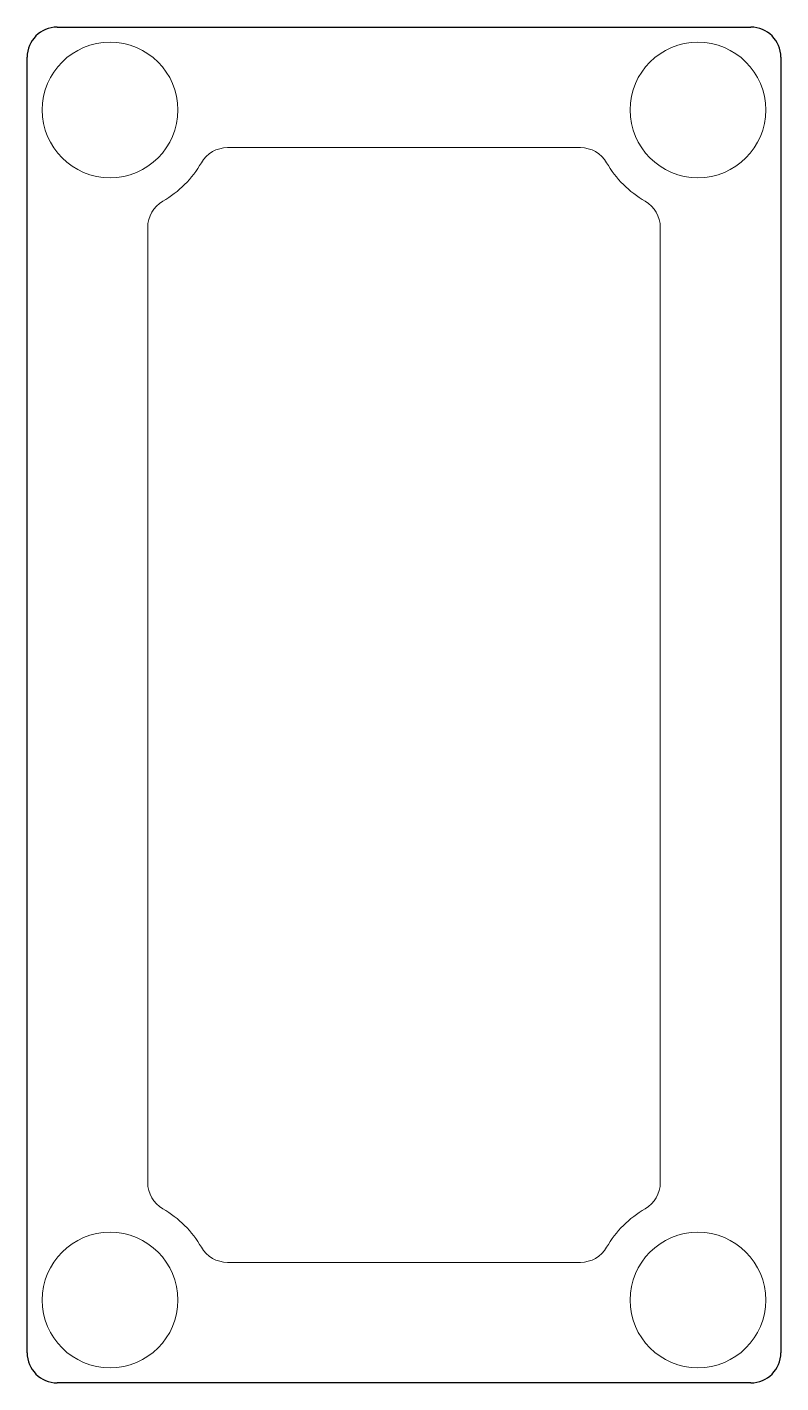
# Model space of a CAD drawing. Header units: millimetres. Extents: x 0 to 50, y 0 to 90.
import ezdxf

# ---------------------------------------------------------------- set-up
doc = ezdxf.new("R2010")
doc.units = ezdxf.units.MM
doc.layers.get('0').update_dxf_attribs({"color": 178, "lineweight": 25, "true_color": 0x000000})
doc.layers.add('out', color=178, linetype='Continuous', lineweight=5, true_color=0x000000)
doc.layers.add('Schrauben', color=3, linetype='Continuous', lineweight=5, true_color=0x00ff00)

msp = doc.modelspace()

# ---------------------------------------------------------------- linework, layer by layer
for p, q in [((2, 90), (48, 90)), ((0, 2), (0, 88)), ((50, 88), (50, 2)), ((48, 0), (2, 0))]:
    msp.add_line(p, q)
for centre, start, end in [((2, 88), 90, 180), ((48, 88), 0, 90), ((2, 2), 180, 270), ((48, 2), 270, 0)]:
    msp.add_arc(centre, 2, start, end)
at = {"layer": 'out'}
for p, q in [((13.294, 82), (36.706, 82)), ((8, 13.294), (8, 76.706)), ((42, 76.706), (42, 13.294)), ((36.706, 8), (13.294, 8))]:
    msp.add_line(p, q, dxfattribs=at)
for centre, radius, start, end in [((13.294, 80), 2, 90, 150), ((36.706, 80), 2, 30, 90), ((5.5, 84.5), 7, 300, 330), ((44.5, 84.5), 7, 210, 240), ((10, 76.706), 2, 120, 180), ((40, 76.706), 2, 0, 60), ((10, 13.294), 2, 180, 240), ((40, 13.294), 2, 300, 0), ((5.5, 5.5), 7, 30, 60), ((44.5, 5.5), 7, 120, 150), ((13.294, 10), 2, 210, 270), ((36.706, 10), 2, 270, 330)]:
    msp.add_arc(centre, radius, start, end, dxfattribs=at)
at = {"layer": 'Schrauben'}
for centre in [(5.5, 84.5), (44.5, 84.5), (5.5, 5.5), (44.5, 5.5)]:
    msp.add_circle(centre, 4.5, dxfattribs=at)

doc.saveas('drawing.dxf')
